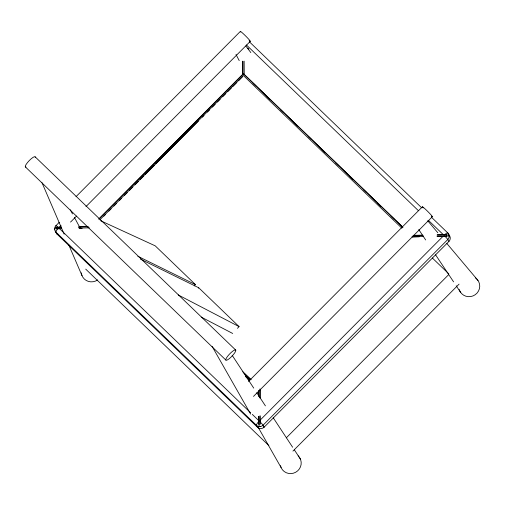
<?xml version="1.0" encoding="UTF-8"?>
<svg xmlns="http://www.w3.org/2000/svg" width="505" height="505" viewBox="0 0 505 505"><rect width="100%" height="100%" fill="white"/><g stroke="black" fill="none" stroke-linecap="round" stroke-linejoin="round"><path stroke-width="0.76" d="M54.578 229.617L54.578 228.241M402.977 227.433L244.231 74.481L242.836 74.513L242.735 61.174M242.836 74.513L242.861 61.282M244.13 61.143L244.231 74.481L243.883 74.14M260.069 415.602L260.056 424.162A3.036 2.948 -29 0 1 258.655 424.194A4.652 0.53 88.7 0 1 258.547 421.782A9.267 1.054 88.7 0 1 258.535 420.387L258.541 416.455M258.579 396.141L258.592 390.902M258.655 424.194L258.674 416.41M258.712 396.173L258.718 390.725M259.071 425.077L259.065 426.637L260.466 426.605M260.056 424.162A4.652 0.53 88.7 0 1 259.942 421.751A9.267 1.054 88.7 0 1 259.93 420.356L259.942 416.423M259.974 398.079L259.993 388.901M260.107 397.7L260.119 389.917M449.204 236.902L449.21 235.526M194.255 285.887L195.454 284.605L155.218 245.84L100.602 220.729M198.339 288.197L198.736 287.774L239.067 326.621L237.47 328.338M76.028 196.653L240.342 31.417M59.249 222.333L55.954 225.653A4.69 4.551 -29 0 0 55.941 232.136L57.027 234.093L257.556 427.312A4.69 1.073 -46.1 0 0 258.396 427.306M59.76 228.746L55.891 228.828A3.024 2.935 -29 0 1 55.891 227.452A4.633 0.972 0.1 0 1 58.012 227.193A9.267 1.944 0.1 0 1 59.394 227.143L61.029 225.495M70.971 221.676L76.52 216.089M85.964 206.602L250.328 41.315M98.582 219.145L242.709 74.279M99.264 218.816L243.536 73.806L402.554 226.909M99.826 219.827L243.404 75.523L401.854 228.184M103.879 216.121L105.545 214.442M108.884 211.09L111.113 208.849M113.89 206.053L116.674 203.256M119.458 200.46L121.68 198.225M124.464 195.429L127.247 192.632M129.469 190.398L132.809 187.039M135.037 184.805L138.376 181.446M140.043 179.767L143.938 175.854M145.049 174.736L154.511 165.23M155.622 164.112L198.465 121.048M202.36 117.135L204.026 115.456M207.366 112.104L209.594 109.869M212.371 107.073L215.155 104.276M217.384 102.035L220.161 99.239M222.945 96.442L225.729 93.646M227.951 91.411L231.29 88.053M232.963 86.38L236.858 82.466M238.524 80.787L242.419 76.874M259.93 420.356L443.302 236.043A9.267 1.944 0.1 0 1 444.703 236.037A4.633 0.972 0.1 0 1 447.064 236.195A3.024 2.935 -29 0 0 447.064 234.819A4.608 0.966 0.1 0 0 444.716 234.655A9.26 1.944 0.1 0 0 443.295 234.667L437.305 234.806M286.341 437.803L448.573 274.739M292.95 451.091L459.07 284.126M248.529 381.464L422.376 206.804M253.491 396.419L432.368 216.708M413.349 235.349L422.666 235.134M59.394 227.143L61.389 227.092M79.367 226.688L87.352 226.505M55.891 227.452L61.307 227.332M78.325 226.947L88.381 226.72M78.673 227.692L80.232 227.66M55.885 228.828A4.608 0.966 0.1 0 1 58.006 228.569A9.26 1.944 0.1 0 1 59.401 228.512L61.395 228.468M79.367 228.064L89.347 227.837M79.096 228.304L82.189 228.235M413.033 235.589L423.089 235.362M437.008 235.046L447.064 234.819M412.017 236.75L423.335 236.498M437.311 236.182L443.302 236.043M412.257 236.984L419.219 236.826M437.008 236.422L441.648 236.315M443.971 236.264L447.064 236.195M137.814 256.269L195.454 284.605M140.44 259.109L198.736 287.774M178.252 294.945L239.067 326.621M201.236 317.089L232.691 333.47M249.483 41.89L421.681 207.801M431.491 217.257L447.84 233.007L448.926 234.964A4.69 4.551 -29 0 1 448.913 241.447L264.147 427.161A4.69 4.551 -29 0 1 257.556 427.312L256.477 425.355L55.941 232.136A4.69 1.073 -46.1 0 1 58.006 228.569M246.427 44.983L418.405 210.686M428.587 220.496L443.295 234.667M247.81 48.139L248.902 49.193M253.03 83.306L255.871 86.039M266.659 96.436L269.5 99.176M280.288 109.566L283.696 112.849M293.916 122.696L297.325 125.979M308.113 136.375L311.522 139.658M321.742 149.505L325.151 152.788M335.37 162.635L338.773 165.918M349.567 176.314L352.97 179.597M363.19 189.444L366.598 192.727M377.387 203.124L380.795 206.406M391.015 216.254L394.424 219.536M432.375 258.036L448.819 273.88M35.217 156.897L235.747 350.11A7.064 1.616 -46.1 0 1 229.018 358.859A7.064 1.616 -46.1 0 1 227.603 356.303A7.064 1.616 -46.1 0 1 235.772 350.085M242.848 371.813L251.073 379.735M244.117 373.144L250.922 379.703M247.93 377.166L250.202 379.356M245.941 376.743L249.792 380.454M245.682 376.604L249.653 380.429M25.319 166.846L225.849 360.059M59.401 228.512L250.613 412.755M252.311 414.39L258.535 420.387M85.711 269.121L268.881 445.606M427.71 220.748L437.816 232.748M446.893 243.53L478.027 280.496M245.828 45.993L250.846 52.602M418.765 229.573L425.677 239.957M435.607 254.867L453.585 281.859M456.185 285.761L460.516 292.256M232.174 355.331L253.737 388.118M256.767 392.72L265.415 405.868M273.205 417.717L292.622 447.234M294.346 449.854L300.38 459.026M212.138 346.455L250.65 414.094M258.377 427.672L281.083 467.554M56.156 226.019L55.954 225.653A4.69 0.322 44.9 0 1 58.018 227.193M70.283 209.796L72.505 213.912M74.361 217.333L79.525 226.89M235.999 54.471L239.218 60.619M42.016 182.753L64.154 234.168M68.724 244.786L81.999 275.623M97.648 279.915A10.548 10.245 -29 0 1 81.299 272.845M298.152 455.826A10.548 10.245 -29 0 1 295.703 472.251A10.548 10.245 -29 0 1 280.471 465.635M25.951 167.054A7.064 1.616 -46.1 0 1 29.202 160.64A7.064 1.616 -46.1 0 1 35.268 157.478M240.67 32.011A7.032 0.48 44.9 0 1 242.817 33.298A7.032 0.48 44.9 0 1 249.186 39.737A7.032 0.48 44.9 0 1 249.104 40.52M70.378 222.017A7.032 0.48 44.9 0 1 70.435 222.124M475.565 277.977A10.548 10.245 -29 0 1 475.23 294.712A10.548 10.245 -29 0 1 459.209 289.51M423.146 207.953A7.032 0.48 44.9 0 1 424.181 208.092A7.032 0.48 44.9 0 1 430.778 214.625A7.032 0.48 44.9 0 1 431.434 216.153M263.566 426.927A4.69 0.322 44.9 0 0 264.147 427.161L263.061 425.204A4.69 0.322 44.9 0 0 259.942 421.751M444.703 236.037A4.69 0.322 44.9 0 1 447.828 239.49L448.913 241.447A4.69 0.322 44.9 0 1 448.674 241.466M444.716 234.661A4.69 1.073 -46.1 0 1 447.84 233.007A4.69 4.551 -29 0 1 447.828 239.49L263.061 425.204A4.69 4.551 -29 0 1 256.477 425.355A4.69 1.073 -46.1 0 1 258.547 421.782M448.926 234.964A4.69 1.073 -46.1 0 1 448.686 236.037M57.86 234.086A4.69 1.073 -46.1 0 1 57.027 234.093A4.69 4.551 -29 0 1 55.664 230.88"/></g></svg>
